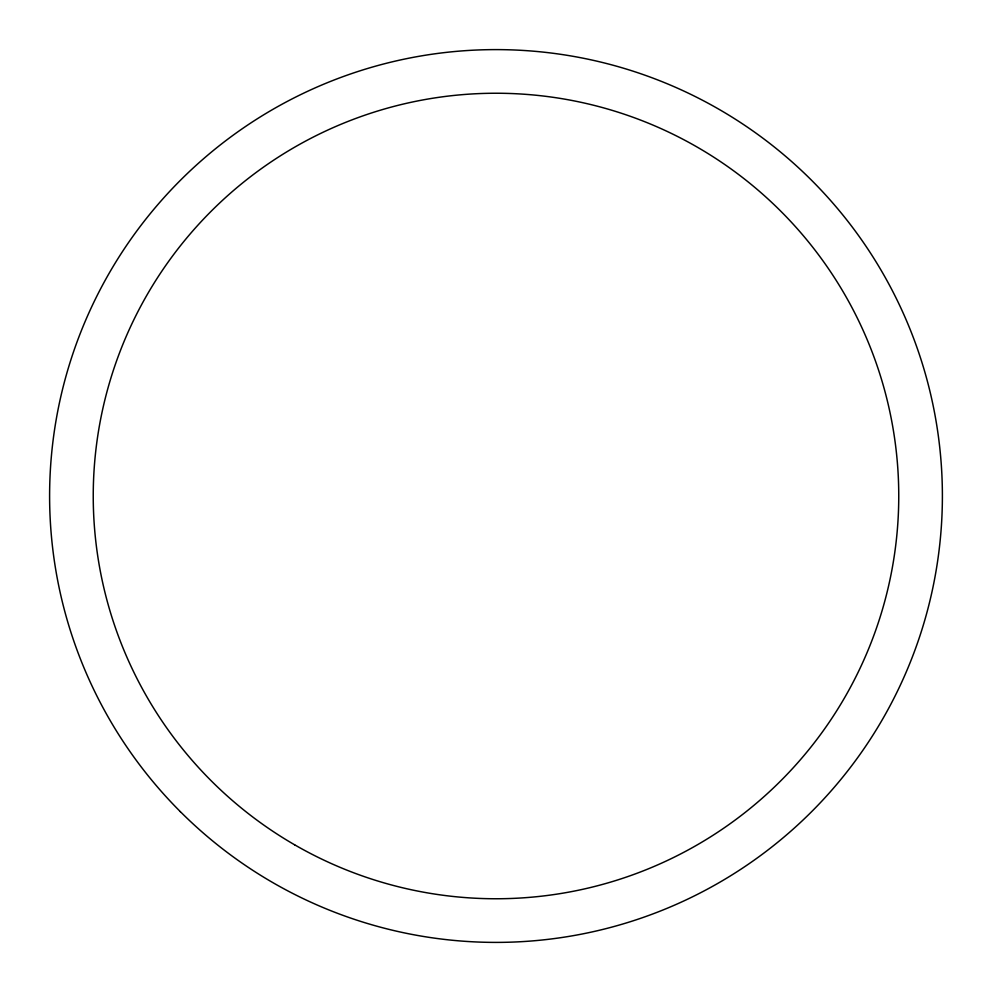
<?xml version="1.0" encoding="UTF-8"?>
<svg xmlns="http://www.w3.org/2000/svg" width="992" height="992" viewBox="0 0 992 992"><rect width="100%" height="100%" fill="white"/><g stroke="black" fill="none" stroke-linecap="round" stroke-linejoin="round"><path stroke-width="1.49" d="M180.346 811.654A446.4 446.4 0 0 0 927.185 611.531A446.4 446.4 0 0 0 380.469 64.815A446.4 446.4 0 0 0 180.346 811.654M294.624 844.8A402.752 402.752 0 0 0 898.752 496A402.752 402.752 0 0 0 294.624 147.2A402.752 402.752 0 0 0 294.624 844.8"/></g></svg>
